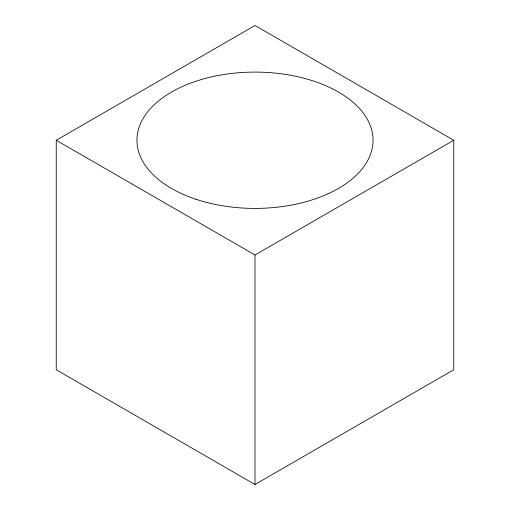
<?xml version="1.0" encoding="UTF-8"?>
<svg xmlns="http://www.w3.org/2000/svg" width="510" height="510" viewBox="0 0 510 510"><rect width="100%" height="100%" fill="white"/><g stroke="black" fill="none" stroke-linecap="round" stroke-linejoin="round"><path stroke-width="0.76" d="M56.247 140.25L255 25.5L453.753 140.25L453.753 369.75L255 484.5L56.247 369.75L56.247 140.25L255 255L453.753 140.25M255 255L255 484.5M195.974 199.276A118.052 68.155 0 0 0 373.052 140.25A118.052 68.155 0 0 0 195.974 81.224A118.052 68.155 0 0 0 195.974 199.276"/></g></svg>
